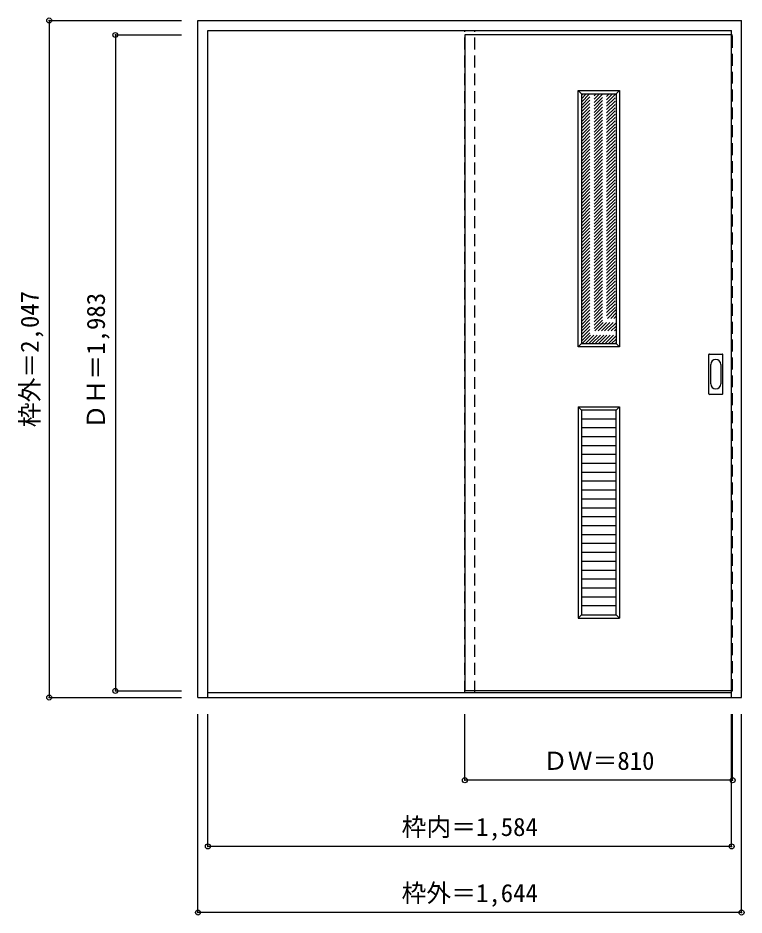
# Model space of a CAD drawing. Units: millimetres, scale not verified. Extents: x -1641 to 555, y -1687 to 1025.
import ezdxf
from ezdxf.enums import TextEntityAlignment as Align

# ---------------------------------------------------------------- set-up
doc = ezdxf.new("R2010")
doc.units = ezdxf.units.MM
doc.header["$LTSCALE"] = 30
doc.header["$PDMODE"] = 32
doc.header["$PDSIZE"] = 15
doc.linetypes.add('DASHED1', pattern=[1.8, 1.2, -0.6])
doc.layers.add('0-0', color=4, linetype='DASHED1')
doc.layers.add('0-1_寸法', color=7, linetype='Continuous')
doc.styles.add('ＭＳ ゴシック', font='')
doc.styles.get('ＭＳ ゴシック').set_extended_font_data('MS Gothic')

msp = doc.modelspace()

# ---------------------------------------------------------------- linework, layer by layer
at = {"layer": '0-0', "color": 3, "linetype": 'Continuous'}
for p, q in [((-1096.9, -1029.22), (-1096.9, 1017.78)), ((-1096.9, 1017.78), (547.1, 1017.78)), ((547.1, -1029.22), (547.1, 1017.78)), ((-1066.9, -1029.22), (-1066.9, 987.78)), ((-1066.9, 987.78), (517.1, 987.78)), ((517.1, -1029.22), (517.1, 987.78)), ((-289.9, 973.78), (-289.9, -1009.22)), ((517.1, 973.78), (-289.9, 973.78)), ((62.6, 795.78), (167.6, 795.78)), ((62.6, 795.78), (62.6, 40.78)), ((167.6, 795.78), (167.6, 40.78)), ((62.6, 40.78), (167.6, 40.78)), ((448.1, -111.22), (448.1, 7.78)), ((449.6, 9.28), (488.6, 9.28)), ((490.1, -111.22), (490.1, 7.78)), ((488.6, -112.72), (449.6, -112.72)), ((62.6, -160.22), (62.6, -779.22)), ((167.6, -160.22), (62.6, -160.22)), ((167.6, -779.22), (167.6, -160.22)), ((167.6, -187.13), (62.6, -187.13)), ((167.6, -214.04), (62.6, -214.04)), ((167.6, -240.96), (62.6, -240.96)), ((167.6, -267.87), (62.6, -267.87)), ((167.6, -294.78), (62.6, -294.78)), ((167.6, -321.69), (62.6, -321.69)), ((167.6, -348.61), (62.6, -348.61)), ((167.6, -375.52), (62.6, -375.52)), ((167.6, -402.43), (62.6, -402.43)), ((167.6, -429.35), (62.6, -429.35)), ((167.6, -456.26), (62.6, -456.26)), ((167.6, -483.17), (62.6, -483.17)), ((167.6, -510.09), (62.6, -510.09)), ((167.6, -537), (62.6, -537)), ((167.6, -563.91), (62.6, -563.91)), ((167.6, -590.83), (62.6, -590.83)), ((167.6, -617.74), (62.6, -617.74)), ((167.6, -644.65), (62.6, -644.65)), ((167.6, -671.56), (62.6, -671.56)), ((167.6, -698.48), (62.6, -698.48)), ((167.6, -725.39), (62.6, -725.39)), ((167.6, -752.3), (62.6, -752.3)), ((62.6, -779.22), (167.6, -779.22)), ((-1096.9, -1029.22), (547.1, -1029.22)), ((-1066.9, -1014.22), (517.1, -1014.22)), ((517.1, -1009.22), (-289.9, -1009.22))]:
    msp.add_line(p, q, dxfattribs=at)
at = {"layer": '0-0'}
for p, q in [((-289.9, -1014.22), (-289.9, 987.78)), ((-259.9, -1014.22), (-259.9, 987.78)), ((-289.9, 973.78), (-289.9, 969.78)), ((517.1, 973.78), (520.1, 973.78)), ((62.6, 691.78), (166.6, 795.78)), ((62.6, 701.68), (156.7, 795.78)), ((62.6, 711.58), (146.8, 795.78)), ((62.6, 721.48), (136.9, 795.78)), ((62.6, 731.38), (127, 795.78)), ((62.6, 741.28), (117.1, 795.78)), ((62.6, 751.18), (107.21, 795.78)), ((62.6, 761.08), (97.31, 795.78)), ((62.6, 770.98), (87.41, 795.78)), ((62.6, 780.88), (77.51, 795.78)), ((62.6, 790.78), (67.61, 795.78)), ((62.6, 681.88), (167.6, 786.88)), ((62.6, 671.98), (167.6, 776.98)), ((62.6, 662.09), (167.6, 767.08)), ((62.6, 652.19), (167.6, 757.19)), ((62.6, 642.29), (167.6, 747.29)), ((62.6, 632.39), (167.6, 737.39)), ((62.6, 622.49), (167.6, 727.49)), ((62.6, 612.59), (167.6, 717.59)), ((62.6, 602.69), (167.6, 707.69)), ((62.6, 592.79), (167.6, 697.79)), ((62.6, 582.89), (167.6, 687.89)), ((62.6, 572.99), (167.6, 677.99)), ((62.6, 563.09), (167.6, 668.09)), ((62.6, 553.19), (167.6, 658.19)), ((62.6, 543.29), (167.6, 648.29)), ((62.6, 533.39), (167.6, 638.39)), ((62.6, 523.49), (167.6, 628.49)), ((62.6, 513.59), (167.6, 618.59)), ((62.6, 503.69), (167.6, 608.69)), ((62.6, 493.79), (167.6, 598.79)), ((62.6, 483.89), (167.6, 588.89)), ((62.6, 473.99), (167.6, 578.99)), ((62.6, 464.1), (167.6, 569.09)), ((62.6, 454.2), (167.6, 559.2)), ((62.6, 444.3), (167.6, 549.3)), ((62.6, 434.4), (167.6, 539.4)), ((62.6, 424.5), (167.6, 529.5)), ((62.6, 414.6), (167.6, 519.6)), ((62.6, 404.7), (167.6, 509.7)), ((62.6, 394.8), (167.6, 499.8)), ((62.6, 384.9), (167.6, 489.9)), ((62.6, 375), (167.6, 480)), ((62.6, 365.1), (167.6, 470.1)), ((62.6, 355.2), (167.6, 460.2)), ((62.6, 345.3), (167.6, 450.3)), ((62.6, 335.4), (167.6, 440.4)), ((62.6, 325.5), (167.6, 430.5)), ((62.6, 315.6), (167.6, 420.6)), ((62.6, 305.7), (167.6, 410.7)), ((62.6, 295.8), (167.6, 400.8)), ((62.6, 285.9), (167.6, 390.9)), ((62.6, 276), (167.6, 381)), ((62.6, 266.11), (167.6, 371.1)), ((62.6, 256.21), (167.6, 361.21)), ((62.6, 246.31), (167.6, 351.31)), ((62.6, 236.41), (167.6, 341.41)), ((62.6, 226.51), (167.6, 331.51)), ((62.6, 216.61), (167.6, 321.61)), ((62.6, 206.71), (167.6, 311.71)), ((62.6, 196.81), (167.6, 301.81)), ((62.6, 186.91), (167.6, 291.91)), ((62.6, 177.01), (167.6, 282.01)), ((62.6, 167.11), (167.6, 272.11)), ((62.6, 157.21), (167.6, 262.21)), ((62.6, 147.31), (167.6, 252.31)), ((62.6, 137.41), (167.6, 242.41)), ((62.6, 127.51), (167.6, 232.51)), ((62.6, 117.61), (167.6, 222.61)), ((62.6, 107.71), (167.6, 212.71)), ((62.6, 97.81), (167.6, 202.81)), ((62.6, 87.91), (167.6, 192.91)), ((62.6, 78.01), (167.6, 183.01)), ((62.6, 68.12), (167.6, 173.12)), ((62.6, 58.22), (167.6, 163.22)), ((62.6, 48.32), (167.6, 153.32)), ((64.97, 40.78), (167.6, 143.42)), ((74.87, 40.78), (167.6, 133.52)), ((84.77, 40.78), (167.6, 123.62)), ((94.67, 40.78), (167.6, 113.72)), ((104.57, 40.78), (167.6, 103.82)), ((114.47, 40.78), (167.6, 93.92)), ((124.37, 40.78), (167.6, 84.02)), ((134.26, 40.78), (167.6, 74.12)), ((144.16, 40.78), (167.6, 64.22)), ((154.06, 40.78), (167.6, 54.32)), ((163.96, 40.78), (167.6, 44.42))]:
    msp.add_line(p, q, dxfattribs=at)
at = {"layer": '0-0', "color": 7, "linetype": 'Continuous'}
for p, q in [((52.6, 805.78), (62.6, 795.78)), ((52.6, 805.78), (177.6, 805.78)), ((177.6, 805.78), (167.6, 795.78)), ((177.6, 805.78), (177.6, 30.78)), ((62.6, 40.78), (52.6, 30.78)), ((167.6, 40.78), (177.6, 30.78)), ((454.1, -81.32), (454.1, -22.12)), ((484.1, -22.12), (484.1, -81.32)), ((52.6, -150.22), (52.6, -789.22)), ((52.6, -150.22), (62.6, -160.22)), ((52.6, -150.22), (177.6, -150.22)), ((177.6, -150.22), (167.6, -160.22)), ((177.6, -150.22), (177.6, -789.22)), ((62.6, -779.22), (52.6, -789.22)), ((167.6, -779.22), (177.6, -789.22)), ((52.6, -789.22), (177.6, -789.22))]:
    msp.add_line(p, q, dxfattribs=at)
at = {"layer": '0-0'}
msp.add_lwpolyline([(517.1, -1009.22), (520.1, -1009.22), (520.1, 973.78)], dxfattribs=at)
at = {"layer": '0-0', "color": 7, "linetype": 'Continuous'}
msp.add_lwpolyline([(177.6, 30.78), (52.6, 30.78), (52.6, 805.78)], dxfattribs=at)
at = {"layer": '0-0', "color": 3, "linetype": 'Continuous'}
for centre, start, end in [((449.6, 7.78), 90, 180), ((488.6, 7.78), 0, 90), ((449.6, -111.22), 180, 270), ((488.6, -111.22), 270, 0)]:
    msp.add_arc(centre, 1.5, start, end, dxfattribs=at)
at = {"layer": '0-0', "color": 7, "linetype": 'Continuous'}
for centre, start, end in [((469.1, -22.12), 0, 180), ((469.1, -81.32), 180, 0)]:
    msp.add_arc(centre, 15, start, end, dxfattribs=at)
at = {"layer": '0-1_寸法', "color": 4}
for p, q in [((-1546.9, 1017.78), (-1546.9, -1029.22)), ((-1546.9, 1017.78), (-1146.9, 1017.78)), ((-1346.9, 973.78), (-1346.9, -1009.22)), ((-1346.9, 973.78), (-1146.9, 973.78)), ((-1546.9, -1029.22), (-1146.9, -1029.22)), ((-1346.9, -1009.22), (-1146.9, -1009.22)), ((-289.9, -1279.22), (-289.9, -1079.22)), ((517.1, -1479.22), (517.1, -1079.22)), ((520.1, -1279.22), (520.1, -1079.22)), ((547.1, -1679.22), (547.1, -1079.22)), ((520.1, -1279.22), (-289.9, -1279.22))]:
    msp.add_line(p, q, dxfattribs=at)
for points in [[(547.1, -1679.22), (-1096.9, -1679.22), (-1096.9, -1079.22)], [(517.1, -1479.22), (-1066.9, -1479.22), (-1066.9, -1079.22)]]:
    msp.add_lwpolyline(points, dxfattribs=at)
at = {"layer": '0-1_寸法'}
for p in [(-1546.9, 1017.78), (-1346.9, 973.78), (-1346.9, -1009.22), (-1546.9, -1029.22), (-289.9, -1279.22), (520.1, -1279.22), (-1066.9, -1479.22), (517.1, -1479.22), (-1096.9, -1679.22), (547.1, -1679.22)]:
    msp.add_point(p, dxfattribs=at)

# ---------------------------------------------------------------- texts
at = {"layer": '0-1_寸法', "style": 'ＭＳ ゴシック'}
for s, p in [('枠外＝2,047', (-1561.9, -211.97)), ('ＤＨ＝1,983', (-1361.9, -217.97))]:
    msp.add_text(s, height=54.99, rotation=90, dxfattribs=at).set_placement(p, align=Align.BOTTOM_LEFT)
for s, p in [('ＤＷ＝810', (-53.65, -1264.22)), ('枠内＝1,584', (-481.15, -1464.22)), ('枠外＝1,644', (-481.15, -1664.22))]:
    msp.add_text(s, height=54.99, dxfattribs=at).set_placement(p, align=Align.BOTTOM_LEFT)

doc.saveas('drawing.dxf')
